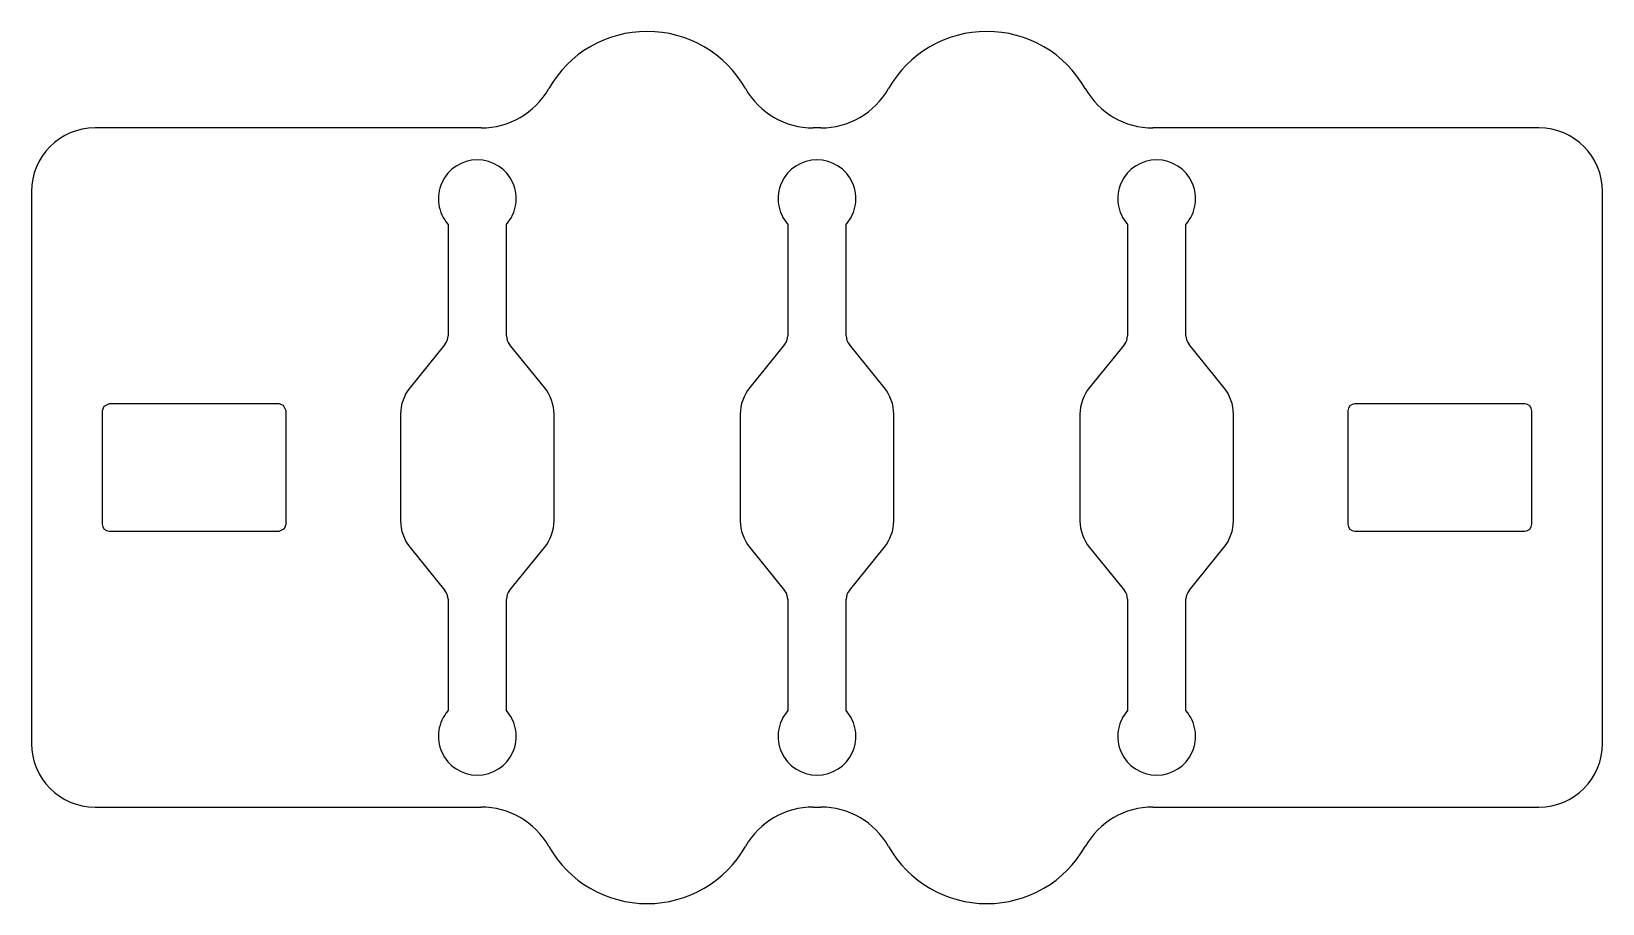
# Model space of a CAD drawing. Header units: millimetres. Extents: x 1558.5 to 1614, y 1985.3 to 2016.1.
import ezdxf

# ---------------------------------------------------------------- set-up
doc = ezdxf.new("R2010")
doc.units = ezdxf.units.MM

msp = doc.modelspace()

# ---------------------------------------------------------------- linework, layer by layer
at = {"color": 7, "linetype": 'Continuous'}
for p, q in [((1574.406, 2012.666), (1560.772, 2012.666)), ((1586.406, 2012.666), (1586.139, 2012.666)), ((1611.772, 2012.666), (1598.139, 2012.666)), ((1558.522, 2010.416), (1558.522, 1990.916)), ((1614.022, 1990.916), (1614.022, 2010.416)), ((1573.241, 2009.258), (1573.241, 2005.324)), ((1575.303, 2005.324), (1575.303, 2009.258)), ((1585.241, 2009.258), (1585.241, 2005.324)), ((1587.303, 2005.324), (1587.303, 2009.258)), ((1597.241, 2009.258), (1597.241, 2005.324)), ((1599.303, 2005.324), (1599.303, 2009.258)), ((1573.129, 2005.008), (1571.896, 2003.491)), ((1576.648, 2003.491), (1575.415, 2005.008)), ((1585.129, 2005.008), (1583.896, 2003.491)), ((1588.648, 2003.491), (1587.415, 2005.008)), ((1597.129, 2005.008), (1595.896, 2003.491)), ((1600.648, 2003.491), (1599.415, 2005.008)), ((1561.023, 2002.666), (1561.023, 1998.666)), ((1567.272, 2002.915), (1561.272, 2002.915)), ((1567.521, 1998.666), (1567.521, 2002.666)), ((1571.562, 2002.549), (1571.562, 1998.783)), ((1576.982, 1998.783), (1576.982, 2002.549)), ((1583.562, 2002.549), (1583.562, 1998.783)), ((1588.982, 1998.783), (1588.982, 2002.549)), ((1595.562, 2002.549), (1595.562, 1998.783)), ((1600.982, 1998.783), (1600.982, 2002.549)), ((1605.023, 2002.666), (1605.023, 1998.666)), ((1611.272, 2002.915), (1605.272, 2002.915)), ((1611.521, 1998.666), (1611.521, 2002.666)), ((1561.272, 1998.417), (1567.272, 1998.417)), ((1605.272, 1998.417), (1611.272, 1998.417)), ((1571.896, 1997.842), (1573.129, 1996.324)), ((1575.415, 1996.324), (1576.648, 1997.842)), ((1583.896, 1997.842), (1585.129, 1996.324)), ((1587.415, 1996.324), (1588.648, 1997.842)), ((1595.896, 1997.842), (1597.129, 1996.324)), ((1599.415, 1996.324), (1600.648, 1997.842)), ((1573.241, 1996.009), (1573.241, 1992.075)), ((1575.303, 1992.075), (1575.303, 1996.009)), ((1585.241, 1996.009), (1585.241, 1992.075)), ((1587.303, 1992.075), (1587.303, 1996.009)), ((1597.241, 1996.009), (1597.241, 1992.075)), ((1599.303, 1992.075), (1599.303, 1996.009)), ((1560.772, 1988.666), (1574.406, 1988.666)), ((1586.139, 1988.666), (1586.406, 1988.666)), ((1598.139, 1988.666), (1611.772, 1988.666))]:
    msp.add_line(p, q, dxfattribs=at)
at = {"color": 7, "linetype": 'Continuous', "flags": 128}
for points in [[(1561.272, 2002.914), (1561.081, 2002.825), (1561.023, 2002.666)], [(1567.521, 2002.665), (1567.431, 2002.858), (1567.272, 2002.915)], [(1567.272, 1998.417), (1567.464, 1998.508), (1567.521, 1998.666)]]:
    msp.add_lwpolyline(points, dxfattribs=at)
at = {"color": 7, "linetype": 'Continuous'}
for centre, radius, start, end in [((1580.272, 2012.077), 4, 29.6465, 150.3535), ((1592.272, 2012.077), 4, 29.6465, 150.3535), ((1574.406, 2015.416), 2.75, 270, 330.3535), ((1586.139, 2015.416), 2.75, 209.6465, 270), ((1586.406, 2015.416), 2.75, 270, 330.3535), ((1598.139, 2015.416), 2.75, 209.6465, 270), ((1560.772, 2010.416), 2.25, 90, 180), ((1611.772, 2010.416), 2.25, 0, 90), ((1574.272, 2010.166), 1.374, 90, 221.3971), ((1574.272, 2010.166), 1.374, 318.6028, 90), ((1586.272, 2010.166), 1.374, 90, 221.3971), ((1586.272, 2010.166), 1.374, 318.603, 90), ((1598.272, 2010.166), 1.374, 90, 221.3971), ((1598.272, 2010.166), 1.374, 318.6027, 90), ((1572.741, 2005.324), 0.5, 320.9087, 0), ((1575.803, 2005.324), 0.5, 180, 219.0913), ((1584.741, 2005.324), 0.5, 320.9087, 0), ((1587.803, 2005.324), 0.5, 180, 219.0913), ((1596.741, 2005.324), 0.5, 320.9087, 360), ((1599.803, 2005.324), 0.5, 180, 219.0913), ((1573.054, 2002.549), 1.492, 140.9027, 180.006), ((1575.49, 2002.549), 1.492, 359.994, 39.0973), ((1585.054, 2002.549), 1.492, 140.9027, 180.006), ((1587.49, 2002.549), 1.492, 359.994, 39.0973), ((1597.054, 2002.549), 1.492, 140.9027, 180.006), ((1599.49, 2002.549), 1.492, 359.994, 39.0973), ((1605.272, 2002.666), 0.249, 90, 180), ((1611.272, 2002.666), 0.249, 0, 90), ((1561.272, 1998.666), 0.249, 180, 270), ((1573.054, 1998.783), 1.492, 179.994, 219.0973), ((1575.49, 1998.783), 1.492, 320.9027, 0.006), ((1585.054, 1998.783), 1.492, 179.994, 219.0973), ((1587.49, 1998.783), 1.492, 320.9027, 0.006), ((1597.054, 1998.783), 1.492, 179.994, 219.0973), ((1599.49, 1998.783), 1.492, 320.9027, 0.006), ((1605.272, 1998.666), 0.249, 180, 270), ((1611.272, 1998.666), 0.249, 270, 0), ((1572.741, 1996.009), 0.5, 360, 39.0913), ((1575.803, 1996.009), 0.5, 140.9087, 180), ((1584.741, 1996.009), 0.5, 0, 39.0913), ((1587.803, 1996.009), 0.5, 140.9087, 180), ((1596.741, 1996.009), 0.5, 0, 39.0913), ((1599.803, 1996.009), 0.5, 140.9087, 180), ((1574.272, 1991.166), 1.374, 138.6028, 270), ((1574.272, 1991.166), 1.374, 270, 41.3971), ((1586.272, 1991.166), 1.374, 138.6029, 270), ((1586.272, 1991.166), 1.374, 270, 41.3971), ((1598.272, 1991.166), 1.374, 138.6029, 270), ((1598.272, 1991.166), 1.374, 270, 41.3971), ((1560.772, 1990.916), 2.25, 180, 270), ((1611.772, 1990.916), 2.25, 270, 0), ((1574.406, 1985.916), 2.75, 29.6465, 90), ((1586.139, 1985.916), 2.75, 90, 150.3535), ((1586.406, 1985.916), 2.75, 29.6465, 90), ((1598.139, 1985.916), 2.75, 90, 150.3535), ((1580.272, 1989.255), 4, 209.6465, 330.3535), ((1592.272, 1989.255), 4, 209.6465, 330.3535)]:
    msp.add_arc(centre, radius, start, end, dxfattribs=at)

doc.saveas('drawing.dxf')
